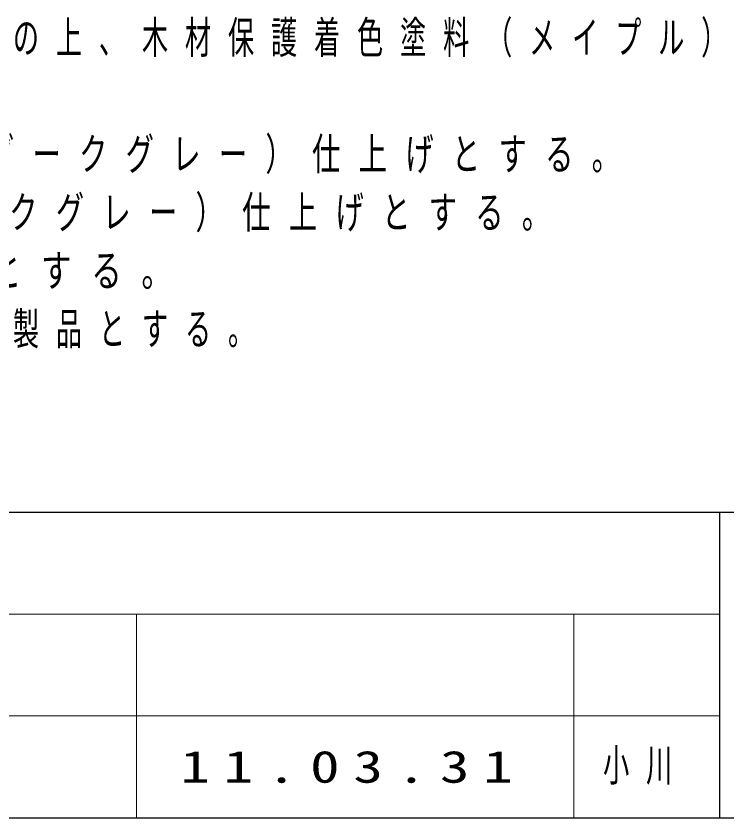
# Model space of a CAD drawing. Units: millimetres on the paper, scale 1:20. Extents: x -365 to 0, y 0 to 257.
# Drawn here: x -286.8 to -238, y 0 to 55.1 of the extents above; entities that cross this region are included whole.
import ezdxf

# ---------------------------------------------------------------- set-up
doc = ezdxf.new("R2010")
doc.units = ezdxf.units.MM
doc.layers.add('99', color=7, linetype='Continuous')
doc.layers.add('CLASS1', color=7, linetype='Continuous')
doc.layers.add('NAKAMURA図枠', color=7, linetype='Continuous', lineweight=13)
doc.styles.add('ＭＳ ゴシック', font='')
doc.styles.get('ＭＳ ゴシック').set_extended_font_data('MS Gothic')

msp = doc.modelspace()

# ---------------------------------------------------------------- linework, layer by layer
at = {"layer": 'NAKAMURA図枠', "color": 20, "lineweight": 25}
for p, q in [((-365, 21), (0, 21)), ((-365, 0), (0, 0))]:
    msp.add_line(p, q, dxfattribs=at)
at = {"layer": 'NAKAMURA図枠', "color": 3, "lineweight": 25}
msp.add_line((-238.5, 21), (-238.5, 0), dxfattribs=at)
at = {"layer": 'NAKAMURA図枠'}
for p, q in [((-365, 14), (-238.5, 14)), ((-278.5, 14), (-278.5, 0)), ((-248.5, 14), (-248.5, 0)), ((-365, 7), (-238.5, 7))]:
    msp.add_line(p, q, dxfattribs=at)

# ---------------------------------------------------------------- texts
at = {"layer": '99', "char_height": 2.199, "attachment_point": 4, "style": 'ＭＳ ゴシック'}
for s, insert in [('\\T1.64;\\W0.6;小川', (-246.5, 3.5)), ('\\T1.47;\\W1.35;11.03.31', (-275.5, 3.5))]:
    msp.add_mtext(s, dxfattribs=dict(at, insert=insert))
at = {"layer": 'CLASS1', "char_height": 2.199, "attachment_point": 7, "style": 'ＭＳ ゴシック'}
for s, insert in [('\\T1.64;\\W0.6;木材は、ヒノキ（一等材）とし、カンナ・ペーパーがけの上、木材保護着色塗料（メイプル）塗装仕上げとする。', (-360.778, 52.195)), ('\\T1.64;\\W0.65;かまどは、鋳鉄FCDとし、ポリエステル粉体塗装（ダークグレー）仕上げとする。', (-360.778, 44.195)), ('\\T1.64;\\W0.65;五徳は、鋳鉄FCとし、ポリエステル粉体塗装（ダークグレー）仕上げとする。', (-360.778, 40.195)), ('\\T1.64;\\W0.7;底カバーは、ステンレス（SUS304）とし、2B材とする。', (-360.778, 36.195)), ('\\T1.64;\\W0.6;本製品は、（社）日本公園施設業協会賠償責任保険加入製品とする。', (-360.778, 32.195))]:
    msp.add_mtext(s, dxfattribs=dict(at, insert=insert))

doc.saveas('drawing.dxf')
